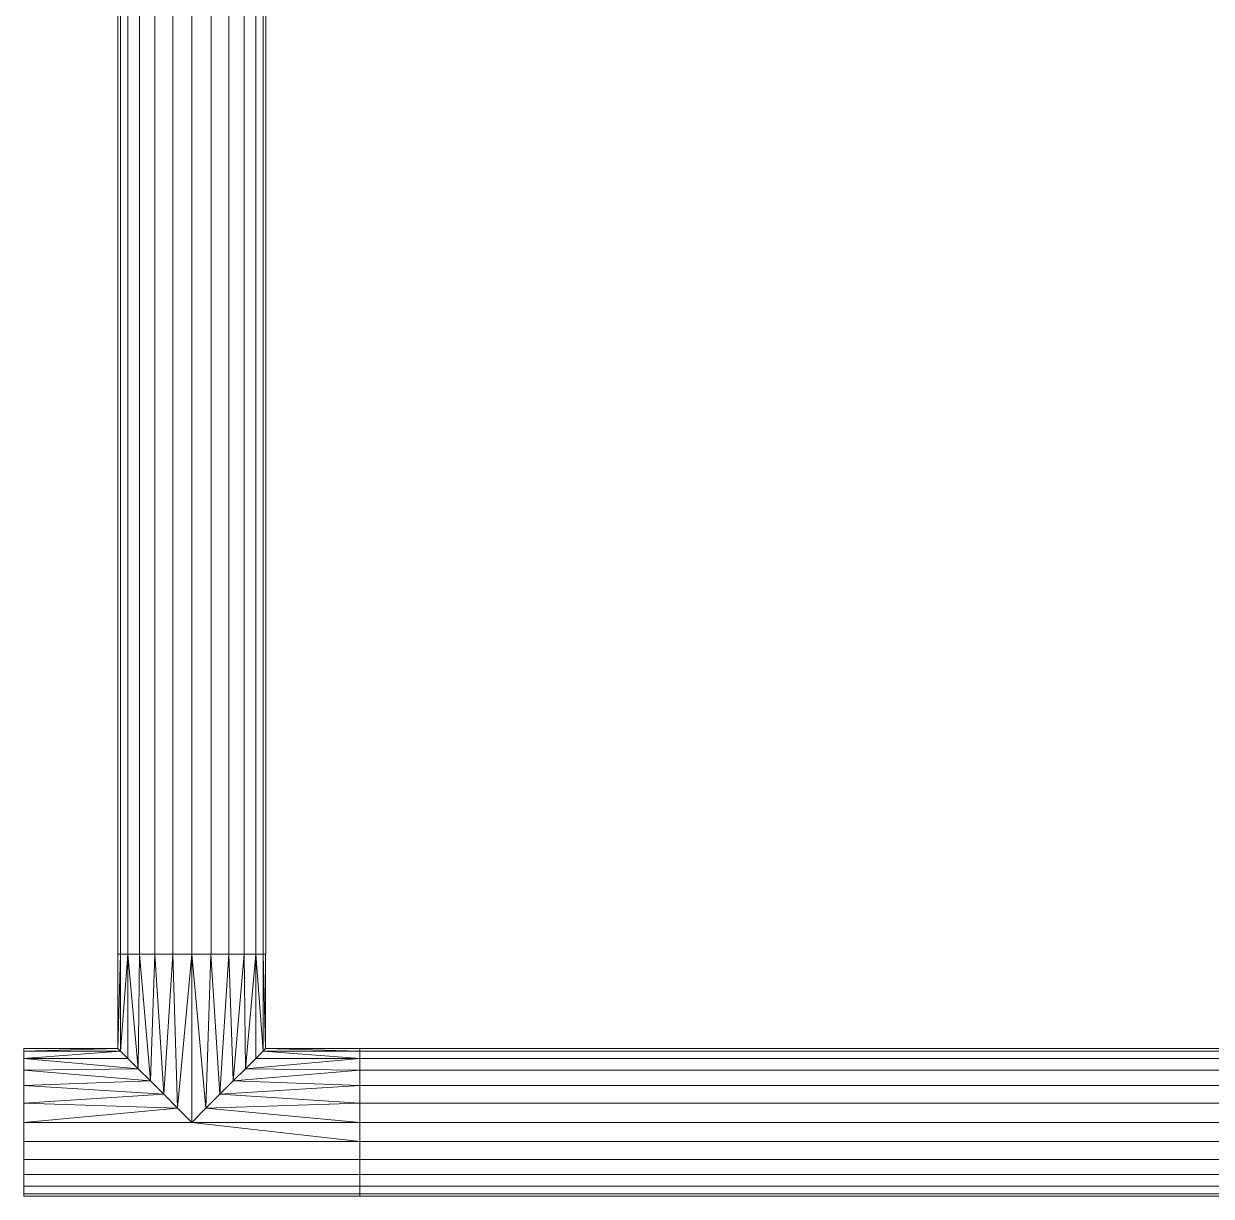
# Model space of a CAD drawing. Header units: inches. Extents: x -3325 to -59, y 5 to 733.
# Drawn here: x -2910.15 to -2899.58, y 185.34 to 195.78 of the extents above; entities that cross this region are included whole.
import ezdxf

# ---------------------------------------------------------------- set-up
doc = ezdxf.new("R2010")
doc.units = ezdxf.units.IN
doc.header["$MEASUREMENT"] = 0
doc.layers.add('P-PIPE', color=10, linetype='Continuous', lineweight=9)

# ---------------------------------------------------------------- blocks, each defined once
blk = doc.blocks.new('Tee - Welded - Generic - Standard-1086689-06 - Fifth Level')
at = {"layer": 'P-PIPE'}
mesh = blk.add_polyface(dxfattribs=at)
corners = [(-1.496, -0.657), (-1.496, -0.635, 0.17), (-1.496, -0.569, 0.329), (-1.496, -0.465, 0.465), (-1.496, -0.329, 0.569), (-1.496, -0.17, 0.635), (-1.496, 0, 0.657), (-1.496, 0.17, 0.635), (-1.496, 0.329, 0.569), (-1.496, 0.465, 0.465), (-1.496, 0.569, 0.329), (-1.496, 0.635, 0.17), (-1.496, 0.657), (-1.496, 0.635, -0.17), (-1.496, 0.569, -0.329), (-1.496, 0.465, -0.465), (-1.496, 0.329, -0.569), (-1.496, 0.17, -0.635), (-1.496, 0, -0.657), (-1.496, -0.17, -0.635), (-1.496, -0.329, -0.569), (-1.496, -0.465, -0.465), (-1.496, -0.569, -0.329), (-1.496, -0.635, -0.17)]
mesh.append_faces([[corners[k] for k in face] for face in [(20, 17, 18, 19)]], dxfattribs={"vtx0": -1})
mesh.append_faces([[corners[k] for k in face] for face in [(23, 17, 20), (11, 23, 8, 10)]], dxfattribs={"vtx0": -1, "vtx1": -1, "vtx2": -1})
mesh.append_faces([[corners[k] for k in face] for face in [(17, 23, 11, 14)]], dxfattribs={"vtx0": -1, "vtx1": -1, "vtx2": -1, "vtx3": -1})
mesh.append_faces([[corners[k] for k in face] for face in [(16, 17, 14, 15), (9, 10, 8)]], dxfattribs={"vtx1": -1})
mesh.append_faces([[corners[k] for k in face] for face in [(7, 8, 3, 6)]], dxfattribs={"vtx1": -1, "vtx2": -1})
mesh.append_faces([[corners[k] for k in face] for face in [(23, 0, 3, 8)]], dxfattribs={"vtx1": -1, "vtx2": -1, "vtx3": -1})
mesh.append_faces([[corners[k] for k in face] for face in [(12, 13, 14, 11)]], dxfattribs={"vtx2": -1})
mesh.append_faces([[corners[k] for k in face] for face in [(20, 21, 22, 23), (0, 1, 2, 3), (3, 4, 5, 6)]], dxfattribs={"vtx3": -1})
mesh = blk.add_polyface(dxfattribs=at)
corners = [(-1.496, 0.657), (-1.496, 0.635, 0.17), (-1.496, 0.569, 0.329), (-1.496, 0.465, 0.465), (-1.496, 0.329, 0.569), (-1.496, 0.17, 0.635), (-1.496, 0, 0.657), (-1.496, -0.17, 0.635), (-1.496, -0.329, 0.569), (-1.496, -0.465, 0.465), (-1.496, -0.569, 0.329), (-1.496, -0.635, 0.17), (-1.496, -0.657), (-0.657, -0.657), (-0.634, -0.634, 0.175), (-0.569, -0.569, 0.329), (-0.477, -0.477, 0.452), (-0.369, -0.369, 0.545), (-0.25, -0.25, 0.608), (-0.126, -0.126, 0.645), (0, 0, 0.657), (0.126, -0.126, 0.645), (0.25, -0.25, 0.608), (0.369, -0.369, 0.545), (0.477, -0.477, 0.452), (0.569, -0.569, 0.329), (0.634, -0.634, 0.175), (0.657, -0.657), (1.496, -0.657), (1.496, -0.635, 0.17), (1.496, -0.569, 0.329), (1.496, -0.465, 0.465), (1.496, -0.329, 0.569), (1.496, -0.17, 0.635), (1.496, 0, 0.657), (1.496, 0.17, 0.635), (1.496, 0.329, 0.569), (1.496, 0.465, 0.465), (1.496, 0.569, 0.329), (1.496, 0.635, 0.17), (1.496, 0.657)]
mesh.append_faces([[corners[k] for k in face] for face in [(13, 11, 12)]], dxfattribs={"vtx0": -1})
mesh.append_faces([[corners[k] for k in face] for face in [(27, 29, 26), (25, 30, 24), (11, 14, 10), (9, 17, 8), (16, 10, 15), (23, 32, 22), (21, 34, 20), (22, 33, 21), (33, 22, 32), (19, 7, 18), (7, 19, 6)]], dxfattribs={"vtx0": -1, "vtx1": -1})
mesh.append_faces([[corners[k] for k in face] for face in [(30, 25, 26), (24, 30, 31), (8, 17, 18), (21, 33, 34), (18, 7, 8), (20, 5, 6)]], dxfattribs={"vtx0": -1, "vtx2": -1})
mesh.append_faces([[corners[k] for k in face] for face in [(20, 34, 35, 5)]], dxfattribs={"vtx0": -1, "vtx2": -1, "vtx3": -1})
mesh.append_faces([[corners[k] for k in face] for face in [(28, 29, 27)]], dxfattribs={"vtx1": -1})
mesh.append_faces([[corners[k] for k in face] for face in [(29, 30, 26), (31, 32, 23), (23, 24, 31), (13, 14, 11), (14, 15, 10), (16, 17, 9), (9, 10, 16), (19, 20, 6)]], dxfattribs={"vtx1": -1, "vtx2": -1})
mesh.append_faces([[corners[k] for k in face] for face in [(38, 39, 1, 2), (36, 37, 3, 4), (37, 38, 2, 3), (35, 36, 4, 5)]], dxfattribs={"vtx1": -1, "vtx3": -1})
mesh.append_faces([[corners[k] for k in face] for face in [(39, 40, 0, 1)]], dxfattribs={"vtx3": -1})
mesh = blk.add_polyface(dxfattribs=at)
corners = [(-1.496, -0.657), (-1.496, -0.635, -0.17), (-1.496, -0.569, -0.329), (-1.496, -0.465, -0.465), (-1.496, -0.329, -0.569), (-1.496, -0.17, -0.635), (-1.496, 0, -0.657), (-1.496, 0.17, -0.635), (-1.496, 0.329, -0.569), (-1.496, 0.465, -0.465), (-1.496, 0.569, -0.329), (-1.496, 0.635, -0.17), (-1.496, 0.657), (1.496, 0.657), (1.496, 0.635, -0.17), (1.496, 0.569, -0.329), (1.496, 0.465, -0.465), (1.496, 0.329, -0.569), (1.496, 0.17, -0.635), (1.496, 0, -0.657), (1.496, -0.17, -0.635), (1.496, -0.329, -0.569), (1.496, -0.465, -0.465), (1.496, -0.569, -0.329), (1.496, -0.635, -0.17), (1.496, -0.657), (0.657, -0.657), (0.634, -0.634, -0.175), (0.569, -0.569, -0.329), (0.477, -0.477, -0.452), (0.369, -0.369, -0.545), (0.25, -0.25, -0.608), (0.126, -0.126, -0.645), (0, 0, -0.657), (-0.126, -0.126, -0.645), (-0.25, -0.25, -0.608), (-0.369, -0.369, -0.545), (-0.477, -0.477, -0.452), (-0.569, -0.569, -0.329), (-0.634, -0.634, -0.175), (-0.657, -0.657)]
mesh.append_faces([[corners[k] for k in face] for face in [(1, 40, 0)]], dxfattribs={"vtx0": -1})
mesh.append_faces([[corners[k] for k in face] for face in [(33, 19, 32), (6, 34, 5), (32, 20, 31), (24, 27, 23), (27, 24, 26), (36, 4, 35), (3, 37, 2), (38, 2, 37), (21, 31, 20)]], dxfattribs={"vtx0": -1, "vtx1": -1})
mesh.append_faces([[corners[k] for k in face] for face in [(35, 4, 5), (6, 33, 34), (23, 28, 29), (29, 22, 23), (21, 30, 31), (23, 27, 28), (36, 3, 4), (3, 36, 37), (39, 1, 2)]], dxfattribs={"vtx0": -1, "vtx2": -1})
mesh.append_faces([[corners[k] for k in face] for face in [(13, 14, 11, 12)]], dxfattribs={"vtx1": -1})
mesh.append_faces([[corners[k] for k in face] for face in [(19, 20, 32), (34, 35, 5), (6, 7, 33), (21, 22, 30), (29, 30, 22), (39, 40, 1), (38, 39, 2)]], dxfattribs={"vtx1": -1, "vtx2": -1})
mesh.append_faces([[corners[k] for k in face] for face in [(18, 19, 33, 7)]], dxfattribs={"vtx1": -1, "vtx2": -1, "vtx3": -1})
mesh.append_faces([[corners[k] for k in face] for face in [(15, 16, 9, 10), (14, 15, 10, 11), (16, 17, 8, 9), (17, 18, 7, 8)]], dxfattribs={"vtx1": -1, "vtx3": -1})
mesh.append_faces([[corners[k] for k in face] for face in [(24, 25, 26)]], dxfattribs={"vtx2": -1})
mesh = blk.add_polyface(dxfattribs=at)
corners = [(1.496, -0.657), (1.496, -0.635, -0.17), (1.496, -0.569, -0.329), (1.496, -0.465, -0.465), (1.496, -0.329, -0.569), (1.496, -0.17, -0.635), (1.496, 0, -0.657), (1.496, 0.17, -0.635), (1.496, 0.329, -0.569), (1.496, 0.465, -0.465), (1.496, 0.569, -0.329), (1.496, 0.635, -0.17), (1.496, 0.657), (1.496, 0.635, 0.17), (1.496, 0.569, 0.329), (1.496, 0.465, 0.465), (1.496, 0.329, 0.569), (1.496, 0.17, 0.635), (1.496, 0, 0.657), (1.496, -0.17, 0.635), (1.496, -0.329, 0.569), (1.496, -0.465, 0.465), (1.496, -0.569, 0.329), (1.496, -0.635, 0.17)]
mesh.append_faces([[corners[k] for k in face] for face in [(7, 5, 6), (10, 8, 9), (4, 2, 3), (16, 14, 15), (23, 21, 22)]], dxfattribs={"vtx0": -1})
mesh.append_faces([[corners[k] for k in face] for face in [(1, 5, 0)]], dxfattribs={"vtx0": -1, "vtx1": -1})
mesh.append_faces([[corners[k] for k in face] for face in [(5, 10, 11, 0), (23, 12, 13, 21)]], dxfattribs={"vtx0": -1, "vtx2": -1, "vtx3": -1})
mesh.append_faces([[corners[k] for k in face] for face in [(21, 16, 17, 18)]], dxfattribs={"vtx0": -1, "vtx3": -1})
mesh.append_faces([[corners[k] for k in face] for face in [(7, 8, 10, 5), (13, 14, 16, 21)]], dxfattribs={"vtx1": -1, "vtx2": -1, "vtx3": -1})
mesh.append_faces([[corners[k] for k in face] for face in [(4, 5, 1, 2), (23, 0, 11, 12)]], dxfattribs={"vtx1": -1, "vtx3": -1})
mesh.append_faces([[corners[k] for k in face] for face in [(19, 20, 21, 18)]], dxfattribs={"vtx2": -1})
mesh = blk.add_polyface(dxfattribs=at)
corners = [(-0.657, -1.496), (-0.635, -1.496, 0.17), (-0.569, -1.496, 0.329), (-0.465, -1.496, 0.465), (-0.329, -1.496, 0.569), (-0.17, -1.496, 0.635), (0, -1.496, 0.657), (0.17, -1.496, 0.635), (0.329, -1.496, 0.569), (0.465, -1.496, 0.465), (0.569, -1.496, 0.329), (0.635, -1.496, 0.17), (0.657, -1.496), (0.657, -0.657), (0.634, -0.634, 0.175), (0.569, -0.569, 0.329), (0.477, -0.477, 0.452), (0.369, -0.369, 0.545), (0.25, -0.25, 0.608), (0.126, -0.126, 0.645), (0, 0, 0.657), (-0.126, -0.126, 0.645), (-0.25, -0.25, 0.608), (-0.369, -0.369, 0.545), (-0.477, -0.477, 0.452), (-0.569, -0.569, 0.329), (-0.634, -0.634, 0.175), (-0.657, -0.657)]
mesh.append_faces([[corners[k] for k in face] for face in [(13, 11, 12)]], dxfattribs={"vtx0": -1})
mesh.append_faces([[corners[k] for k in face] for face in [(22, 5, 21), (24, 3, 23), (8, 18, 7), (17, 9, 16)]], dxfattribs={"vtx0": -1, "vtx1": -1})
mesh.append_faces([[corners[k] for k in face] for face in [(24, 2, 3), (26, 1, 2), (22, 4, 5), (6, 20, 21), (21, 5, 6), (19, 6, 7), (16, 9, 10), (17, 8, 9), (6, 19, 20)]], dxfattribs={"vtx0": -1, "vtx2": -1})
mesh.append_faces([[corners[k] for k in face] for face in [(26, 27, 1), (3, 4, 23), (25, 26, 2), (24, 25, 2), (22, 23, 4), (10, 11, 14), (18, 19, 7), (17, 18, 8), (13, 14, 11), (15, 16, 10), (14, 15, 10)]], dxfattribs={"vtx1": -1, "vtx2": -1})
mesh.append_faces([[corners[k] for k in face] for face in [(27, 0, 1)]], dxfattribs={"vtx2": -1})
mesh = blk.add_polyface(dxfattribs=at)
corners = [(0.657, -1.496), (0.635, -1.496, -0.17), (0.569, -1.496, -0.329), (0.465, -1.496, -0.465), (0.329, -1.496, -0.569), (0.17, -1.496, -0.635), (0, -1.496, -0.657), (-0.17, -1.496, -0.635), (-0.329, -1.496, -0.569), (-0.465, -1.496, -0.465), (-0.569, -1.496, -0.329), (-0.635, -1.496, -0.17), (-0.657, -1.496), (-0.657, -0.657), (-0.634, -0.634, -0.175), (-0.569, -0.569, -0.329), (-0.477, -0.477, -0.452), (-0.369, -0.369, -0.545), (-0.25, -0.25, -0.608), (-0.126, -0.126, -0.645), (0, 0, -0.657), (0.126, -0.126, -0.645), (0.25, -0.25, -0.608), (0.369, -0.369, -0.545), (0.477, -0.477, -0.452), (0.569, -0.569, -0.329), (0.634, -0.634, -0.175), (0.657, -0.657)]
mesh.append_faces([[corners[k] for k in face] for face in [(13, 11, 12)]], dxfattribs={"vtx0": -1})
mesh.append_faces([[corners[k] for k in face] for face in [(22, 5, 21), (24, 3, 23), (8, 18, 7), (17, 9, 16)]], dxfattribs={"vtx0": -1, "vtx1": -1})
mesh.append_faces([[corners[k] for k in face] for face in [(24, 2, 3), (26, 1, 2), (22, 4, 5), (6, 20, 21), (21, 5, 6), (19, 6, 7), (16, 9, 10), (17, 8, 9), (6, 19, 20)]], dxfattribs={"vtx0": -1, "vtx2": -1})
mesh.append_faces([[corners[k] for k in face] for face in [(0, 1, 27)]], dxfattribs={"vtx1": -1})
mesh.append_faces([[corners[k] for k in face] for face in [(26, 27, 1), (3, 4, 23), (25, 26, 2), (24, 25, 2), (22, 23, 4), (10, 11, 14), (18, 19, 7), (17, 18, 8), (13, 14, 11), (15, 16, 10), (14, 15, 10)]], dxfattribs={"vtx1": -1, "vtx2": -1})
mesh = blk.add_polyface(dxfattribs=at)
corners = [(-0.657, -1.496), (-0.635, -1.496, -0.17), (-0.569, -1.496, -0.329), (-0.465, -1.496, -0.465), (-0.329, -1.496, -0.569), (-0.17, -1.496, -0.635), (0, -1.496, -0.657), (0.17, -1.496, -0.635), (0.329, -1.496, -0.569), (0.465, -1.496, -0.465), (0.569, -1.496, -0.329), (0.635, -1.496, -0.17), (0.657, -1.496), (0.635, -1.496, 0.17), (0.569, -1.496, 0.329), (0.465, -1.496, 0.465), (0.329, -1.496, 0.569), (0.17, -1.496, 0.635), (0, -1.496, 0.657), (-0.17, -1.496, 0.635), (-0.329, -1.496, 0.569), (-0.465, -1.496, 0.465), (-0.569, -1.496, 0.329), (-0.635, -1.496, 0.17)]
mesh.append_faces([[corners[k] for k in face] for face in [(16, 14, 15), (13, 11, 12)]], dxfattribs={"vtx0": -1})
mesh.append_faces([[corners[k] for k in face] for face in [(0, 3, 11, 13)]], dxfattribs={"vtx0": -1, "vtx1": -1, "vtx2": -1, "vtx3": -1})
mesh.append_faces([[corners[k] for k in face] for face in [(16, 0, 13, 14), (21, 0, 16, 17)]], dxfattribs={"vtx0": -1, "vtx1": -1, "vtx3": -1})
mesh.append_faces([[corners[k] for k in face] for face in [(5, 8, 9, 11)]], dxfattribs={"vtx0": -1, "vtx2": -1, "vtx3": -1})
mesh.append_faces([[corners[k] for k in face] for face in [(17, 18, 21)]], dxfattribs={"vtx1": -1, "vtx2": -1})
mesh.append_faces([[corners[k] for k in face] for face in [(6, 7, 8, 5), (9, 10, 11), (22, 23, 0, 21), (19, 20, 21, 18)]], dxfattribs={"vtx2": -1})
mesh.append_faces([[corners[k] for k in face] for face in [(3, 4, 5, 11)]], dxfattribs={"vtx2": -1, "vtx3": -1})
mesh.append_faces([[corners[k] for k in face] for face in [(0, 1, 2, 3)]], dxfattribs={"vtx3": -1})

msp = doc.modelspace()

# ---------------------------------------------------------------- linework, layer by layer
at = {"layer": 'P-PIPE', "color": 1}
for p, q in [((-2908.65, 187.496, 1076), (-2908.65, 202.974, 1076)), ((-2908.65, 187.496, 1076), (-2908.65, 202.974, 1076)), ((-2908.65, 187.496, 1076), (-2908.65, 186, 1076)), ((-2907.154, 186, 1076), (-2910.146, 186, 1076)), ((-2907.154, 186, 1076), (-2890.376, 186, 1076)), ((-2907.154, 186, 1076), (-2890.376, 186, 1076))]:
    msp.add_line(p, q, dxfattribs=at)

# ---------------------------------------------------------------- block references
at = {"layer": 'P-PIPE', "color": 1, "rotation": 180}
msp.add_blockref('Tee - Welded - Generic - Standard-1086689-06 - Fifth Level', (-2908.65, 186, 1076), dxfattribs=at)

# ---------------------------------------------------------------- meshes
at = {"layer": 'P-PIPE', "color": 1}
mesh = msp.add_polyface(dxfattribs=at)
corners = [(-2909.307, 187.496, 1076), (-2909.285, 187.496, 1076.17), (-2909.219, 187.496, 1076.329), (-2909.115, 187.496, 1076.465), (-2908.978, 187.496, 1076.569), (-2908.82, 187.496, 1076.635), (-2908.65, 187.496, 1076.658), (-2908.65, 202.974, 1076.658), (-2908.82, 202.974, 1076.635), (-2908.978, 202.974, 1076.569), (-2909.115, 202.974, 1076.465), (-2909.219, 202.974, 1076.329), (-2909.285, 202.974, 1076.17), (-2909.307, 202.974, 1076)]
mesh.append_faces([[corners[k] for k in face] for face in [(7, 8, 5, 6)]], dxfattribs={"vtx1": -1, "color": 1})
mesh.append_faces([[corners[k] for k in face] for face in [(8, 9, 4, 5), (3, 4, 9, 10), (11, 12, 1, 2), (2, 3, 10, 11)]], dxfattribs={"vtx1": -1, "vtx3": -1, "color": 1})
mesh.append_faces([[corners[k] for k in face] for face in [(12, 13, 0, 1)]], dxfattribs={"vtx3": -1, "color": 1})
mesh = msp.add_polyface(dxfattribs=at)
corners = [(-2908.65, 187.496, 1075.343), (-2908.82, 187.496, 1075.365), (-2908.978, 187.496, 1075.431), (-2909.115, 187.496, 1075.535), (-2909.219, 187.496, 1075.671), (-2909.285, 187.496, 1075.83), (-2909.307, 187.496, 1076), (-2909.307, 202.974, 1076), (-2909.285, 202.974, 1075.83), (-2909.219, 202.974, 1075.671), (-2909.115, 202.974, 1075.535), (-2908.978, 202.974, 1075.431), (-2908.82, 202.974, 1075.365), (-2908.65, 202.974, 1075.343)]
mesh.append_faces([[corners[k] for k in face] for face in [(7, 8, 5, 6)]], dxfattribs={"vtx1": -1, "color": 1})
mesh.append_faces([[corners[k] for k in face] for face in [(8, 9, 4, 5), (3, 4, 9, 10), (11, 12, 1, 2), (2, 3, 10, 11)]], dxfattribs={"vtx1": -1, "vtx3": -1, "color": 1})
mesh.append_faces([[corners[k] for k in face] for face in [(12, 13, 0, 1)]], dxfattribs={"vtx3": -1, "color": 1})
mesh = msp.add_polyface(dxfattribs=at)
corners = [(-2908.65, 187.496, 1076.658), (-2908.479, 187.496, 1076.635), (-2908.321, 187.496, 1076.569), (-2908.185, 187.496, 1076.465), (-2908.08, 187.496, 1076.329), (-2908.015, 187.496, 1076.17), (-2907.992, 187.496, 1076), (-2907.992, 202.974, 1076), (-2908.015, 202.974, 1076.17), (-2908.08, 202.974, 1076.329), (-2908.185, 202.974, 1076.465), (-2908.321, 202.974, 1076.569), (-2908.479, 202.974, 1076.635), (-2908.65, 202.974, 1076.658)]
mesh.append_faces([[corners[k] for k in face] for face in [(8, 9, 4, 5), (3, 4, 9, 10), (11, 12, 1, 2), (2, 3, 10, 11)]], dxfattribs={"vtx1": -1, "vtx3": -1, "color": 1})
mesh.append_faces([[corners[k] for k in face] for face in [(6, 7, 8, 5)]], dxfattribs={"vtx2": -1, "color": 1})
mesh.append_faces([[corners[k] for k in face] for face in [(12, 13, 0, 1)]], dxfattribs={"vtx3": -1, "color": 1})
mesh = msp.add_polyface(dxfattribs=at)
corners = [(-2907.992, 187.496, 1076), (-2908.015, 187.496, 1075.83), (-2908.08, 187.496, 1075.671), (-2908.185, 187.496, 1075.535), (-2908.321, 187.496, 1075.431), (-2908.479, 187.496, 1075.365), (-2908.65, 187.496, 1075.343), (-2908.65, 202.974, 1075.343), (-2908.479, 202.974, 1075.365), (-2908.321, 202.974, 1075.431), (-2908.185, 202.974, 1075.535), (-2908.08, 202.974, 1075.671), (-2908.015, 202.974, 1075.83), (-2907.992, 202.974, 1076)]
mesh.append_faces([[corners[k] for k in face] for face in [(7, 8, 5, 6)]], dxfattribs={"vtx1": -1, "color": 1})
mesh.append_faces([[corners[k] for k in face] for face in [(8, 9, 4, 5), (3, 4, 9, 10), (11, 12, 1, 2), (2, 3, 10, 11)]], dxfattribs={"vtx1": -1, "vtx3": -1, "color": 1})
mesh.append_faces([[corners[k] for k in face] for face in [(12, 13, 0, 1)]], dxfattribs={"vtx3": -1, "color": 1})
mesh = msp.add_polyface(dxfattribs=at)
corners = [(-2907.992, 187.496, 1076), (-2908.015, 187.496, 1076.17), (-2908.08, 187.496, 1076.329), (-2908.185, 187.496, 1076.465), (-2908.321, 187.496, 1076.569), (-2908.479, 187.496, 1076.635), (-2908.65, 187.496, 1076.658), (-2908.82, 187.496, 1076.635), (-2908.978, 187.496, 1076.569), (-2909.115, 187.496, 1076.465), (-2909.219, 187.496, 1076.329), (-2909.285, 187.496, 1076.17), (-2909.307, 187.496, 1076), (-2909.285, 187.496, 1075.83), (-2909.219, 187.496, 1075.671), (-2909.115, 187.496, 1075.535), (-2908.978, 187.496, 1075.431), (-2908.82, 187.496, 1075.365), (-2908.65, 187.496, 1075.343), (-2908.479, 187.496, 1075.365), (-2908.321, 187.496, 1075.431), (-2908.185, 187.496, 1075.535), (-2908.08, 187.496, 1075.671), (-2908.015, 187.496, 1075.83)]
mesh.append_faces([[corners[k] for k in face] for face in [(15, 23, 13, 14), (13, 23, 11, 12)]], dxfattribs={"vtx0": -1, "vtx1": -1, "color": 1})
mesh.append_faces([[corners[k] for k in face] for face in [(3, 7, 11, 1)]], dxfattribs={"vtx0": -1, "vtx1": -1, "vtx2": -1, "vtx3": -1, "color": 1})
mesh.append_faces([[corners[k] for k in face] for face in [(8, 9, 7), (6, 7, 5), (2, 3, 1)]], dxfattribs={"vtx1": -1, "color": 1})
mesh.append_faces([[corners[k] for k in face] for face in [(17, 18, 19)]], dxfattribs={"vtx2": -1, "color": 1})
mesh.append_faces([[corners[k] for k in face] for face in [(15, 16, 17, 21), (19, 20, 21, 17), (21, 22, 23, 15), (9, 10, 11, 7), (23, 0, 1, 11), (3, 4, 5, 7)]], dxfattribs={"vtx2": -1, "vtx3": -1, "color": 1})
mesh = msp.add_polyface(dxfattribs=at)
corners = [(-2907.154, 185.343, 1076), (-2907.154, 185.365, 1076.17), (-2907.154, 185.431, 1076.329), (-2907.154, 185.535, 1076.465), (-2907.154, 185.671, 1076.569), (-2907.154, 185.83, 1076.635), (-2907.154, 186, 1076.658), (-2907.154, 186.17, 1076.635), (-2907.154, 186.329, 1076.569), (-2907.154, 186.465, 1076.465), (-2907.154, 186.569, 1076.329), (-2907.154, 186.635, 1076.17), (-2907.154, 186.657, 1076), (-2907.154, 186.635, 1075.83), (-2907.154, 186.569, 1075.671), (-2907.154, 186.465, 1075.535), (-2907.154, 186.329, 1075.431), (-2907.154, 186.17, 1075.365), (-2907.154, 186, 1075.343), (-2907.154, 185.83, 1075.365), (-2907.154, 185.671, 1075.431), (-2907.154, 185.535, 1075.535), (-2907.154, 185.431, 1075.671), (-2907.154, 185.365, 1075.83)]
mesh.append_faces([[corners[k] for k in face] for face in [(15, 12, 13, 14)]], dxfattribs={"vtx0": -1, "color": 1})
mesh.append_faces([[corners[k] for k in face] for face in [(12, 15, 11), (17, 20, 16)]], dxfattribs={"vtx0": -1, "vtx1": -1, "color": 1})
mesh.append_faces([[corners[k] for k in face] for face in [(3, 15, 21, 0)]], dxfattribs={"vtx0": -1, "vtx1": -1, "vtx2": -1, "vtx3": -1, "color": 1})
mesh.append_faces([[corners[k] for k in face] for face in [(15, 3, 10, 11)]], dxfattribs={"vtx0": -1, "vtx1": -1, "vtx3": -1, "color": 1})
mesh.append_faces([[corners[k] for k in face] for face in [(16, 20, 21, 15)]], dxfattribs={"vtx0": -1, "vtx2": -1, "color": 1})
mesh.append_faces([[corners[k] for k in face] for face in [(8, 3, 4, 5)]], dxfattribs={"vtx0": -1, "vtx3": -1, "color": 1})
mesh.append_faces([[corners[k] for k in face] for face in [(19, 20, 17, 18)]], dxfattribs={"vtx1": -1, "color": 1})
mesh.append_faces([[corners[k] for k in face] for face in [(1, 2, 3, 0)]], dxfattribs={"vtx2": -1, "color": 1})
mesh.append_faces([[corners[k] for k in face] for face in [(8, 9, 10, 3)]], dxfattribs={"vtx2": -1, "vtx3": -1, "color": 1})
mesh.append_faces([[corners[k] for k in face] for face in [(21, 22, 23, 0), (5, 6, 7, 8)]], dxfattribs={"vtx3": -1, "color": 1})
mesh = msp.add_polyface(dxfattribs=at)
corners = [(-2907.154, 186.657, 1076), (-2907.154, 186.635, 1076.17), (-2907.154, 186.569, 1076.329), (-2907.154, 186.465, 1076.465), (-2907.154, 186.329, 1076.569), (-2907.154, 186.17, 1076.635), (-2907.154, 186, 1076.658), (-2890.376, 186, 1076.658), (-2890.376, 186.17, 1076.635), (-2890.376, 186.329, 1076.569), (-2890.376, 186.465, 1076.465), (-2890.376, 186.569, 1076.329), (-2890.376, 186.635, 1076.17), (-2890.376, 186.657, 1076)]
mesh.append_faces([[corners[k] for k in face] for face in [(7, 8, 5, 6)]], dxfattribs={"vtx1": -1, "color": 1})
mesh.append_faces([[corners[k] for k in face] for face in [(8, 9, 4, 5), (3, 4, 9, 10), (11, 12, 1, 2), (2, 3, 10, 11)]], dxfattribs={"vtx1": -1, "vtx3": -1, "color": 1})
mesh.append_faces([[corners[k] for k in face] for face in [(12, 13, 0, 1)]], dxfattribs={"vtx3": -1, "color": 1})
mesh = msp.add_polyface(dxfattribs=at)
corners = [(-2907.154, 186, 1075.343), (-2907.154, 186.17, 1075.365), (-2907.154, 186.329, 1075.431), (-2907.154, 186.465, 1075.535), (-2907.154, 186.569, 1075.671), (-2907.154, 186.635, 1075.83), (-2907.154, 186.657, 1076), (-2890.376, 186.657, 1076), (-2890.376, 186.635, 1075.83), (-2890.376, 186.569, 1075.671), (-2890.376, 186.465, 1075.535), (-2890.376, 186.329, 1075.431), (-2890.376, 186.17, 1075.365), (-2890.376, 186, 1075.343)]
mesh.append_faces([[corners[k] for k in face] for face in [(7, 8, 5, 6)]], dxfattribs={"vtx1": -1, "color": 1})
mesh.append_faces([[corners[k] for k in face] for face in [(8, 9, 4, 5), (3, 4, 9, 10), (11, 12, 1, 2), (2, 3, 10, 11)]], dxfattribs={"vtx1": -1, "vtx3": -1, "color": 1})
mesh.append_faces([[corners[k] for k in face] for face in [(12, 13, 0, 1)]], dxfattribs={"vtx3": -1, "color": 1})
mesh = msp.add_polyface(dxfattribs=at)
corners = [(-2907.154, 186, 1076.658), (-2907.154, 185.83, 1076.635), (-2907.154, 185.671, 1076.569), (-2907.154, 185.535, 1076.465), (-2907.154, 185.431, 1076.329), (-2907.154, 185.365, 1076.17), (-2907.154, 185.343, 1076), (-2890.376, 185.343, 1076), (-2890.376, 185.365, 1076.17), (-2890.376, 185.431, 1076.329), (-2890.376, 185.535, 1076.465), (-2890.376, 185.671, 1076.569), (-2890.376, 185.83, 1076.635), (-2890.376, 186, 1076.658)]
mesh.append_faces([[corners[k] for k in face] for face in [(8, 9, 4, 5), (3, 4, 9, 10), (11, 12, 1, 2), (2, 3, 10, 11)]], dxfattribs={"vtx1": -1, "vtx3": -1, "color": 1})
mesh.append_faces([[corners[k] for k in face] for face in [(6, 7, 8, 5)]], dxfattribs={"vtx2": -1, "color": 1})
mesh.append_faces([[corners[k] for k in face] for face in [(12, 13, 0, 1)]], dxfattribs={"vtx3": -1, "color": 1})
mesh = msp.add_polyface(dxfattribs=at)
corners = [(-2907.154, 185.343, 1076), (-2907.154, 185.365, 1075.83), (-2907.154, 185.431, 1075.671), (-2907.154, 185.535, 1075.535), (-2907.154, 185.671, 1075.431), (-2907.154, 185.83, 1075.365), (-2907.154, 186, 1075.343), (-2890.376, 186, 1075.343), (-2890.376, 185.83, 1075.365), (-2890.376, 185.671, 1075.431), (-2890.376, 185.535, 1075.535), (-2890.376, 185.431, 1075.671), (-2890.376, 185.365, 1075.83), (-2890.376, 185.343, 1076)]
mesh.append_faces([[corners[k] for k in face] for face in [(7, 8, 5, 6)]], dxfattribs={"vtx1": -1, "color": 1})
mesh.append_faces([[corners[k] for k in face] for face in [(8, 9, 4, 5), (3, 4, 9, 10), (11, 12, 1, 2), (2, 3, 10, 11)]], dxfattribs={"vtx1": -1, "vtx3": -1, "color": 1})
mesh.append_faces([[corners[k] for k in face] for face in [(12, 13, 0, 1)]], dxfattribs={"vtx3": -1, "color": 1})

doc.saveas('drawing.dxf')
